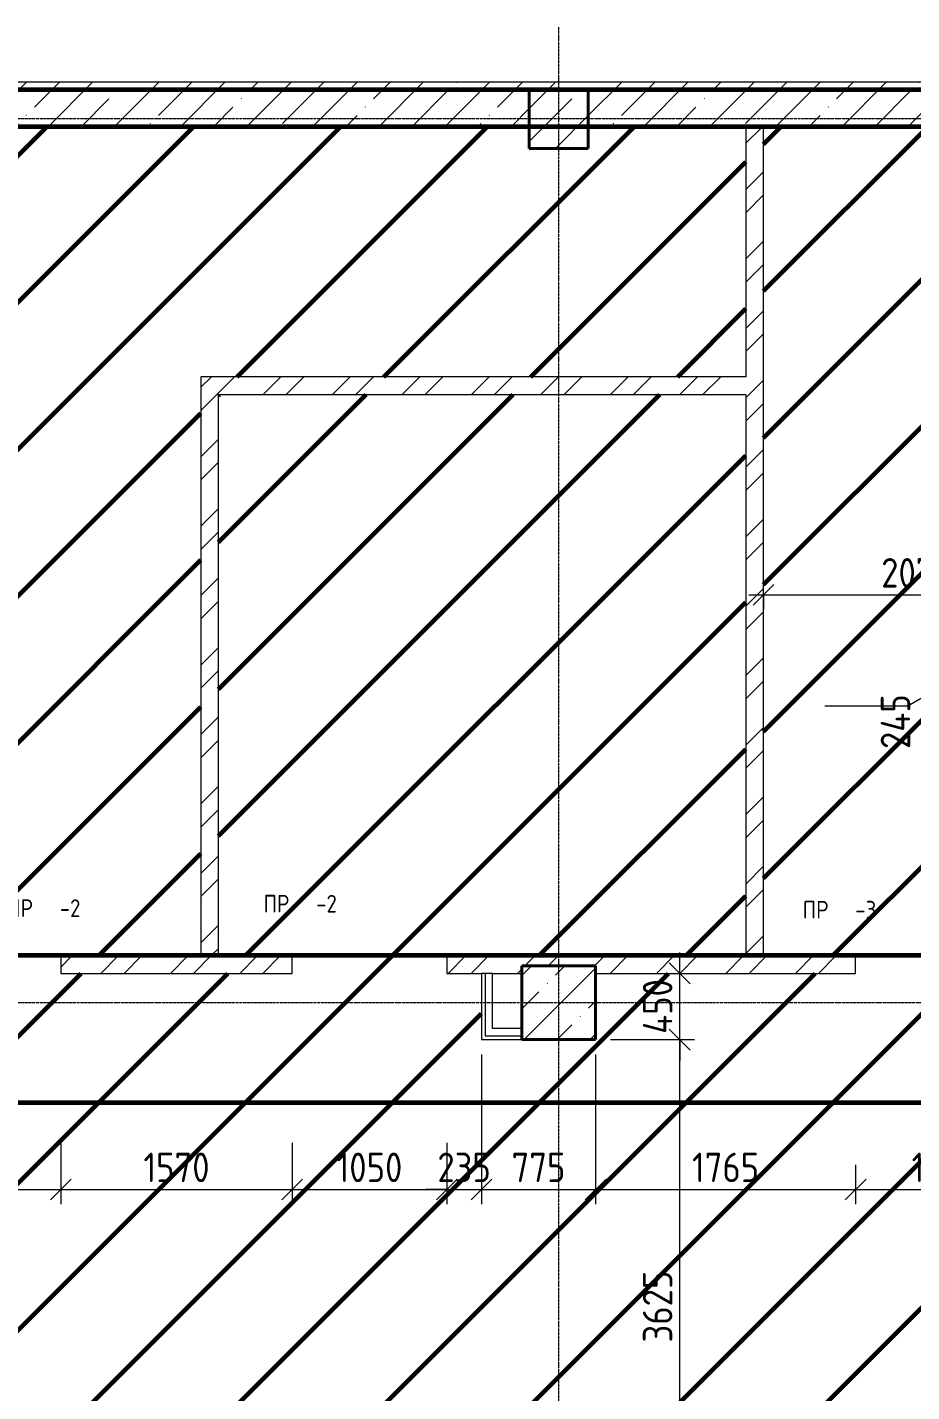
# Model space of a CAD drawing. Header units: millimetres. Extents: x -56773 to 323062, y -262288 to 76460.
# Drawn here: x 18192 to 24196, y 765 to 10027 of the extents above; entities that cross this region are included whole.
import ezdxf

# ---------------------------------------------------------------- set-up
doc = ezdxf.new("R2010")
doc.units = ezdxf.units.MM
doc.linetypes.add('ADSK_Линия сетки', pattern=[25, 20, -2.5, 0, -2.5])
for name, color, linetype, lineweight in [('1.1) Шлифовка потолка', 5, 'Continuous', 60), ('Марки', 7, 'Continuous', 20), ('Несущие колонны', 7, 'Continuous', 18), ('Оси', 7, 'Continuous', 9), ('Перекрытие', 7, 'Continuous', 18), ('Размеры', 7, 'Continuous', 9), ('Стены внутренние', 7, 'Continuous', 18), ('Стены штриховка', 7, 'Continuous', 9)]:
    doc.layers.add(name, color=color, linetype=linetype, lineweight=lineweight)
doc.styles.add('GOST Common_3', font='', dxfattribs={"width": 0.9, "height": 200})
doc.styles.add('GOST Common_9', font='', dxfattribs={"width": 0.9, "height": 120})
doc.styles.get('GOST Common_3').set_extended_font_data('GOST Common')
doc.styles.get('GOST Common_9').set_extended_font_data('GOST Common')
doc.dimstyles.new('ADSK_Основной_2_0_1', dxfattribs={"dimscale": 304.8, "dimtxt": 201.142999, "dimasz": 0.463911, "dimexe": 0.328084, "dimexo": 0.328084, "dimgap": 0.164042, "dimtad": 1, "dimdec": 3, "dimrnd": 0.001, "dimdsep": 46, "dimtxsty": 'GOST Common_3', "dimblk1": 'OBLIQUE', "dimblk2": 'OBLIQUE', "dimsah": 1, "dimcen": 0.09, "dimdle": 0.328084, "dimazin": 2, "dimtfac": 1, "dimtdec": 4, "dimtix": 1, "dimtmove": 1, "dimatfit": 3, "dimfxl": 1, "dimtvp": 1, "dimtolj": 1, "dimtzin": 0, "dimlwd": 20, "dimlwe": 20, "dimarcsym": 2})
doc.dimstyles.new('ADSK_Основной_2_0_2', dxfattribs={"dimscale": 304.8, "dimtxt": 201.142999, "dimasz": 0.463911, "dimexe": 0.328084, "dimexo": 0.328084, "dimgap": 0.164042, "dimtad": 1, "dimdec": 3, "dimrnd": 0.001, "dimdsep": 46, "dimtxsty": 'GOST Common_3', "dimblk1": 'OBLIQUE', "dimblk2": 'OBLIQUE', "dimsah": 1, "dimcen": 0.09, "dimdle": 0.328084, "dimazin": 2, "dimtfac": 1, "dimtdec": 4, "dimtix": 1, "dimtmove": 0, "dimatfit": 3, "dimfxl": 1, "dimtvp": 1, "dimtolj": 1, "dimtzin": 0, "dimlwd": 20, "dimlwe": 20, "dimarcsym": 2})
pattern_1 = [(45, (0, 0), (-224.5064, 224.5064), []), (45, (224.5, 0), (-224.5064, 224.5064), [396.875, -79.375, 3.353, -76.022])]
pattern_2 = [(45, (0, 0), (-235.7317, 235.7317), []), (45, (157.15, 0), (-235.7317, 235.7317), [])]

# ---------------------------------------------------------------- blocks, each defined once
blk = doc.blocks.new('ADSK_КолоннаЖБ_Прямоугольная - 500x500 мм-1807509-Кладочный план подвала')
at = {"layer": 'Несущие колонны', "lineweight": 40}
for p, q in [((-250, 250), (250, 250)), ((-250, -250), (-250, 250)), ((250, 250), (250, -250)), ((250, -250), (-250, -250))]:
    blk.add_line(p, q, dxfattribs=at)
blk = doc.blocks.new('ADSK_КолоннаЖБ_Прямоугольная - 400x400 мм-1809659-Кладочный план подвала')
at = {"layer": 'Несущие колонны', "lineweight": 40}
for p, q in [((-200, 200), (200, 200)), ((-200, -200), (-200, 200)), ((200, 200), (200, -200)), ((200, -200), (-200, -200))]:
    blk.add_line(p, q, dxfattribs=at)
blk = doc.blocks.new('_Oblique')
at = {"color": 0, "linetype": 'ByBlock', "lineweight": -2}
blk.add_line((-0.5, -0.5), (0.5, 0.5), dxfattribs=at)
blk = doc.blocks.new('DIMBLOCK324-Кладочный план подвала')
at = {"layer": 'Defpoints', "color": 0, "transparency": 16777216}
for p in [(17370, 2555), (18420, 2555), (18420, 2137.8)]:
    blk.add_point(p, dxfattribs=at)
at = {"layer": 'Размеры', "color": 0, "lineweight": 20, "transparency": 16777216}
for p, q in [((17370, 2455), (17370, 2037.8)), ((18420, 2455), (18420, 2037.8)), ((17270, 2137.8), (18520, 2137.8))]:
    blk.add_line(p, q, dxfattribs=at)
at = {"layer": 'Размеры', "color": 0, "lineweight": 20, "transparency": 16777216, "xscale": 141.4, "yscale": 141.4, "zscale": 141.4, "rotation": 180}
blk.add_blockref('_Oblique', (17370, 2137.8), dxfattribs=at)
at = {"layer": 'Размеры', "color": 0, "lineweight": 20, "transparency": 16777216, "xscale": 141.4, "yscale": 141.4, "zscale": 141.4}
blk.add_blockref('_Oblique', (18420, 2137.8), dxfattribs=at)
at = {"layer": 'Размеры', "color": 0, "lineweight": 9, "transparency": 16777216, "insert": (17895, 2287.8), "char_height": 200, "width": 560.473, "attachment_point": 5, "style": 'GOST Common_3'}
blk.add_mtext('\\A1;1050', dxfattribs=at)
blk = doc.blocks.new('DIMBLOCK325-Кладочный план подвала')
at = {"layer": 'Defpoints', "color": 0, "transparency": 16777216}
for p in [(18420, 2555), (19990, 2555), (19990, 2137.8)]:
    blk.add_point(p, dxfattribs=at)
at = {"layer": 'Размеры', "color": 0, "lineweight": 20, "transparency": 16777216}
for p, q in [((18420, 2455), (18420, 2037.8)), ((19990, 2455), (19990, 2037.8)), ((18320, 2137.8), (20090, 2137.8))]:
    blk.add_line(p, q, dxfattribs=at)
at = {"layer": 'Размеры', "color": 0, "lineweight": 20, "transparency": 16777216, "xscale": 141.4, "yscale": 141.4, "zscale": 141.4, "rotation": 180}
blk.add_blockref('_Oblique', (18420, 2137.8), dxfattribs=at)
at = {"layer": 'Размеры', "color": 0, "lineweight": 20, "transparency": 16777216, "xscale": 141.4, "yscale": 141.4, "zscale": 141.4}
blk.add_blockref('_Oblique', (19990, 2137.8), dxfattribs=at)
at = {"layer": 'Размеры', "color": 0, "lineweight": 9, "transparency": 16777216, "insert": (19205, 2287.8), "char_height": 200, "width": 560.473, "attachment_point": 5, "style": 'GOST Common_3'}
blk.add_mtext('\\A1;1570', dxfattribs=at)
blk = doc.blocks.new('DIMBLOCK326-Кладочный план подвала')
at = {"layer": 'Defpoints', "color": 0, "transparency": 16777216}
for p in [(19990, 2555), (21040, 2555), (21040, 2137.8)]:
    blk.add_point(p, dxfattribs=at)
at = {"layer": 'Размеры', "color": 0, "lineweight": 20, "transparency": 16777216}
for p, q in [((19990, 2455), (19990, 2037.8)), ((21040, 2455), (21040, 2037.8)), ((19890, 2137.8), (21140, 2137.8))]:
    blk.add_line(p, q, dxfattribs=at)
at = {"layer": 'Размеры', "color": 0, "lineweight": 20, "transparency": 16777216, "xscale": 141.4, "yscale": 141.4, "zscale": 141.4, "rotation": 180}
blk.add_blockref('_Oblique', (19990, 2137.8), dxfattribs=at)
at = {"layer": 'Размеры', "color": 0, "lineweight": 20, "transparency": 16777216, "xscale": 141.4, "yscale": 141.4, "zscale": 141.4}
blk.add_blockref('_Oblique', (21040, 2137.8), dxfattribs=at)
at = {"layer": 'Размеры', "color": 0, "lineweight": 9, "transparency": 16777216, "insert": (20515, 2287.8), "char_height": 200, "width": 560.473, "attachment_point": 5, "style": 'GOST Common_3'}
blk.add_mtext('\\A1;1050', dxfattribs=at)
blk = doc.blocks.new('DIMBLOCK327-Кладочный план подвала')
at = {"layer": 'Defpoints', "color": 0, "transparency": 16777216}
for p in [(21275, 3155), (21040, 2555), (21275, 2137.8)]:
    blk.add_point(p, dxfattribs=at)
at = {"layer": 'Размеры', "color": 0, "lineweight": 20, "transparency": 16777216}
for p, q in [((21275, 3055), (21275, 2037.8)), ((21040, 2455), (21040, 2037.8)), ((21040, 2137.8), (20898.6, 2137.8)), ((21040, 2137.8), (21275, 2137.8)), ((21275, 2137.8), (21416.4, 2137.8))]:
    blk.add_line(p, q, dxfattribs=at)
at = {"layer": 'Размеры', "color": 0, "lineweight": 20, "transparency": 16777216, "xscale": 141.4, "yscale": 141.4, "zscale": 141.4}
blk.add_blockref('_Oblique', (21040, 2137.8), dxfattribs=at)
at = {"layer": 'Размеры', "color": 0, "lineweight": 20, "transparency": 16777216, "xscale": 141.4, "yscale": 141.4, "zscale": 141.4, "rotation": 180}
blk.add_blockref('_Oblique', (21275, 2137.8), dxfattribs=at)
at = {"layer": 'Размеры', "color": 0, "lineweight": 9, "transparency": 16777216, "insert": (21157.5, 2287.8), "char_height": 200, "width": 454.106, "attachment_point": 5, "style": 'GOST Common_3'}
blk.add_mtext('\\A1;235', dxfattribs=at)
blk = doc.blocks.new('DIMBLOCK328-Кладочный план подвала')
at = {"layer": 'Defpoints', "color": 0, "transparency": 16777216}
for p in [(21275, 3155), (22050, 3155), (22050, 2137.8)]:
    blk.add_point(p, dxfattribs=at)
at = {"layer": 'Размеры', "color": 0, "lineweight": 20, "transparency": 16777216}
for p, q in [((21275, 3055), (21275, 2037.8)), ((22050, 3055), (22050, 2037.8)), ((21175, 2137.8), (22150, 2137.8))]:
    blk.add_line(p, q, dxfattribs=at)
at = {"layer": 'Размеры', "color": 0, "lineweight": 20, "transparency": 16777216, "xscale": 141.4, "yscale": 141.4, "zscale": 141.4, "rotation": 180}
blk.add_blockref('_Oblique', (21275, 2137.8), dxfattribs=at)
at = {"layer": 'Размеры', "color": 0, "lineweight": 20, "transparency": 16777216, "xscale": 141.4, "yscale": 141.4, "zscale": 141.4}
blk.add_blockref('_Oblique', (22050, 2137.8), dxfattribs=at)
at = {"layer": 'Размеры', "color": 0, "lineweight": 9, "transparency": 16777216, "insert": (21662.5, 2287.8), "char_height": 200, "width": 454.106, "attachment_point": 5, "style": 'GOST Common_3'}
blk.add_mtext('\\A1;775', dxfattribs=at)
blk = doc.blocks.new('DIMBLOCK329-Кладочный план подвала')
at = {"layer": 'Defpoints', "color": 0, "transparency": 16777216}
for p in [(22050, 3155), (23815, 2405), (23815, 2137.8)]:
    blk.add_point(p, dxfattribs=at)
at = {"layer": 'Размеры', "color": 0, "lineweight": 20, "transparency": 16777216}
for p, q in [((22050, 3055), (22050, 2037.8)), ((23815, 2305), (23815, 2037.8)), ((21950, 2137.8), (23915, 2137.8))]:
    blk.add_line(p, q, dxfattribs=at)
at = {"layer": 'Размеры', "color": 0, "lineweight": 20, "transparency": 16777216, "xscale": 141.4, "yscale": 141.4, "zscale": 141.4, "rotation": 180}
blk.add_blockref('_Oblique', (22050, 2137.8), dxfattribs=at)
at = {"layer": 'Размеры', "color": 0, "lineweight": 20, "transparency": 16777216, "xscale": 141.4, "yscale": 141.4, "zscale": 141.4}
blk.add_blockref('_Oblique', (23815, 2137.8), dxfattribs=at)
at = {"layer": 'Размеры', "color": 0, "lineweight": 9, "transparency": 16777216, "insert": (22932.5, 2287.8), "char_height": 200, "width": 560.473, "attachment_point": 5, "style": 'GOST Common_3'}
blk.add_mtext('\\A1;1765', dxfattribs=at)
blk = doc.blocks.new('DIMBLOCK330-Кладочный план подвала')
at = {"layer": 'Defpoints', "color": 0, "transparency": 16777216}
for p in [(23815, 2405), (25015, 2405), (25015, 2137.8)]:
    blk.add_point(p, dxfattribs=at)
at = {"layer": 'Размеры', "color": 0, "lineweight": 20, "transparency": 16777216}
for p, q in [((23815, 2305), (23815, 2037.8)), ((25015, 2305), (25015, 2037.8)), ((23715, 2137.8), (25115, 2137.8))]:
    blk.add_line(p, q, dxfattribs=at)
at = {"layer": 'Размеры', "color": 0, "lineweight": 20, "transparency": 16777216, "xscale": 141.4, "yscale": 141.4, "zscale": 141.4, "rotation": 180}
blk.add_blockref('_Oblique', (23815, 2137.8), dxfattribs=at)
at = {"layer": 'Размеры', "color": 0, "lineweight": 20, "transparency": 16777216, "xscale": 141.4, "yscale": 141.4, "zscale": 141.4}
blk.add_blockref('_Oblique', (25015, 2137.8), dxfattribs=at)
at = {"layer": 'Размеры', "color": 0, "lineweight": 9, "transparency": 16777216, "insert": (24415, 2287.8), "char_height": 200, "width": 560.473, "attachment_point": 5, "style": 'GOST Common_3'}
blk.add_mtext('\\A1;1200', dxfattribs=at)
blk = doc.blocks.new('DIMBLOCK490-Кладочный план подвала')
at = {"layer": 'Defpoints', "color": 0, "transparency": 16777216}
for p in [(23190, 6274), (25260, 6174), (25260, 5887)]:
    blk.add_point(p, dxfattribs=at)
at = {"layer": 'Размеры', "color": 0, "lineweight": 20, "transparency": 16777216}
for p, q in [((25260, 5987), (25260, 6274)), ((23090, 6174), (25360, 6174)), ((23190, 6174), (23190, 6074))]:
    blk.add_line(p, q, dxfattribs=at)
at = {"layer": 'Размеры', "color": 0, "lineweight": 20, "transparency": 16777216, "xscale": 141.4, "yscale": 141.4, "zscale": 141.4, "rotation": 180}
blk.add_blockref('_Oblique', (23190, 6174), dxfattribs=at)
at = {"layer": 'Размеры', "color": 0, "lineweight": 20, "transparency": 16777216, "xscale": 141.4, "yscale": 141.4, "zscale": 141.4}
blk.add_blockref('_Oblique', (25260, 6174), dxfattribs=at)
at = {"layer": 'Размеры', "color": 0, "lineweight": 9, "transparency": 16777216, "insert": (24225, 6324), "char_height": 200, "width": 605.475, "attachment_point": 5, "style": 'GOST Common_3'}
blk.add_mtext('\\A1;2070', dxfattribs=at)
blk = doc.blocks.new('DIMBLOCK496-Кладочный план подвала')
at = {"layer": 'Defpoints', "color": 0, "transparency": 16777216}
for p in [(24647.1, 5820), (25260, 5820), (24547.1, 5575)]:
    blk.add_point(p, dxfattribs=at)
at = {"layer": 'Размеры', "color": 0, "lineweight": 20, "transparency": 16777216}
for p, q in [((24647.1, 5475), (24647.1, 5920)), ((25160, 5820), (24547.1, 5820)), ((24647.1, 5697.5), (24168.9, 5419.2)), ((24647.1, 5575), (24747.1, 5575)), ((24168.9, 5419.2), (23606, 5419.2))]:
    blk.add_line(p, q, dxfattribs=at)
at = {"layer": 'Размеры', "color": 0, "lineweight": 20, "transparency": 16777216, "xscale": 141.4, "yscale": 141.4, "zscale": 141.4}
for p, rotation in [((24647.1, 5820), 90), ((24647.1, 5575), 270)]:
    blk.add_blockref('_Oblique', p, dxfattribs=dict(at, rotation=rotation))
at = {"layer": 'Размеры', "color": 0, "lineweight": 9, "transparency": 16777216, "insert": (23985.5, 5128), "char_height": 200, "width": 474.561, "attachment_point": 1, "rotation": 90, "line_spacing_factor": 1.022761, "style": 'GOST Common_3'}
blk.add_mtext('\\A1;245', dxfattribs=at)
blk = doc.blocks.new('DIMBLOCK517-Кладочный план подвала')
at = {"layer": 'Defpoints', "color": 0, "transparency": 16777216}
for p in [(22050, 3155), (22620.9, 3155), (22050, -470)]:
    blk.add_point(p, dxfattribs=at)
at = {"layer": 'Размеры', "color": 0, "lineweight": 20, "transparency": 16777216}
for p, q in [((22620.9, -570), (22620.9, 3255)), ((22150, 3155), (22720.9, 3155)), ((22150, -470), (22720.9, -470))]:
    blk.add_line(p, q, dxfattribs=at)
at = {"layer": 'Размеры', "color": 0, "lineweight": 20, "transparency": 16777216, "xscale": 141.4, "yscale": 141.4, "zscale": 141.4}
for p, rotation in [((22620.9, 3155), 90), ((22620.9, -470), 270)]:
    blk.add_blockref('_Oblique', p, dxfattribs=dict(at, rotation=rotation))
at = {"layer": 'Размеры', "color": 0, "lineweight": 9, "transparency": 16777216, "insert": (22470.9, 1342.5), "char_height": 200, "width": 605.475, "attachment_point": 5, "rotation": 90, "style": 'GOST Common_3'}
blk.add_mtext('\\A1;3625', dxfattribs=at)
blk = doc.blocks.new('DIMBLOCK518-Кладочный план подвала')
at = {"layer": 'Defpoints', "color": 0, "transparency": 16777216}
for p in [(22520.9, 3605), (22620.9, 3605), (22050, 3155)]:
    blk.add_point(p, dxfattribs=at)
at = {"layer": 'Размеры', "color": 0, "lineweight": 20, "transparency": 16777216}
for p, q in [((22620.9, 3605), (22620.9, 3746.4)), ((22620.9, 3605), (22720.9, 3605)), ((22620.9, 3155), (22620.9, 3605)), ((22150, 3155), (22720.9, 3155)), ((22620.9, 3155), (22620.9, 3013.6))]:
    blk.add_line(p, q, dxfattribs=at)
at = {"layer": 'Размеры', "color": 0, "lineweight": 20, "transparency": 16777216, "xscale": 141.4, "yscale": 141.4, "zscale": 141.4}
for p, rotation in [((22620.9, 3605), 270), ((22620.9, 3155), 90)]:
    blk.add_blockref('_Oblique', p, dxfattribs=dict(at, rotation=rotation))
at = {"layer": 'Размеры', "color": 0, "lineweight": 9, "transparency": 16777216, "insert": (22470.9, 3380), "char_height": 200, "width": 474.561, "attachment_point": 5, "rotation": 90, "style": 'GOST Common_3'}
blk.add_mtext('\\A1;450', dxfattribs=at)

msp = doc.modelspace()

# ---------------------------------------------------------------- hatches: boundary and pattern name
at = {"layer": '1.1) Шлифовка потолка', "transparency": 33554687}
h = msp.add_hatch(dxfattribs=at)
h.set_pattern_fill('ANSI31', color=256, scale=222)
h.paths.add_polyline_path([(19370, 7654.969), (23070, 7654.969), (23070, 9354.969), (22000, 9354.969), (22000, 9204.969), (21600, 9204.969), (21600, 9354.969), (16000, 9354.969), (16000, 9204.969), (16000, 3724.969), (19370, 3724.969)])
h = msp.add_hatch(dxfattribs=at)
h.set_pattern_fill('ANSI31', color=256, scale=222)
h.paths.add_polyline_path([(28350, 7429.969), (28470, 7429.969), (28470, 3724.969), (39880, 3724.969), (39880, 6729.969), (40000, 6729.969), (40000, 6384.969), (41725, 6384.969), (41725, 7809.969), (40000, 7809.969), (40000, 7629.969), (39880, 7629.969), (39880, 8189.969), (40000, 8189.969), (40000, 8104.969), (41825, 8104.969), (41825, 9354.969), (40000, 9354.969), (40000, 9204.969), (40000, 9089.969), (39880, 9089.969), (39880, 9204.969), (39600, 9204.969), (39600, 9354.969), (34000, 9354.969), (34000, 9204.969), (33600, 9204.969), (33600, 9354.969), (28470, 9354.969), (28470, 8629.969), (28350, 8629.969), (28350, 9354.969), (28000, 9354.969), (28000, 9204.969), (27600, 9204.969), (27600, 9354.969), (23190, 9354.969), (23190, 3724.969), (25260, 3724.969), (25260, 4674.969), (25380, 4674.969), (25380, 3999.969), (26855, 3999.969), (26855, 5699.969), (25380, 5699.969), (25380, 5574.969), (25260, 5574.969), (25260, 5819.969), (27300, 5819.969), (27300, 5699.969), (27150, 5699.969), (27150, 3899.969), (28350, 3899.969), (28350, 5699.969), (28200, 5699.969), (28200, 5819.969), (28350, 5819.969)])
h = msp.add_hatch(dxfattribs=at)
h.set_pattern_fill('ANSI31', color=256, scale=222)
h.paths.add_polyline_path([(23070, 7534.969), (19490, 7534.969), (19490, 3724.969), (23070, 3724.969)], flags=17)
h = msp.add_hatch(dxfattribs=at)
h.set_pattern_fill('ANSI31', color=256, scale=222)
h.paths.add_polyline_path([(42120, 1729.969), (42000, 1729.969), (42000, 2604.969), (42000, 3604.969), (41100, 3604.969), (41100, 3724.969), (40200, 3724.969), (40200, 3604.969), (40050, 3604.969), (40050, 3154.969), (40050, 2879.969), (39275, 2879.969), (39275, 3604.969), (39085, 3604.969), (39085, 3724.969), (37885, 3724.969), (37885, 3604.969), (34400, 3604.969), (34400, 2879.969), (30675, 2879.969), (30675, 3604.969), (30495, 3604.969), (30495, 3724.969), (29295, 3724.969), (29295, 3604.969), (28325, 3604.969), (28325, 3154.969), (28050, 3154.969), (27550, 3154.969), (27550, 3604.969), (25015, 3604.969), (25015, 3724.969), (23815, 3724.969), (23815, 3604.969), (22050, 3604.969), (22050, 3154.969), (21550, 3154.969), (21275, 3154.969), (21275, 3604.969), (21040, 3604.969), (21040, 3724.969), (19990, 3724.969), (19990, 3604.969), (18420, 3604.969), (18420, 3724.969), (17370, 3724.969), (17370, 3604.969), (16325, 3604.969), (16325, 3154.969), (16050, 3154.969), (15550, 3154.969), (15550, 3604.969), (15050, 3604.969), (15050, 3154.969), (14550, 3154.969), (14550, 3604.969), (14460, 3604.969), (14460, 3724.969), (13410, 3724.969), (13410, 3604.969), (13375, 3604.969), (13375, 2929.969), (12600, 2929.969), (12600, 2604.969), (12150, 2604.969), (10600, 2604.969), (8800, 2604.969), (6005, 2604.969), (6005, 2829.969), (4205, 2829.969), (1410, 2829.969), (1410, 2064.969), (1410, 14.969), (1410, -425.031), (3100, -425.031), (3100, -545.031), (3000, -545.031), (3000, -745.031), (3050, -745.031), (3050, -1245.031), (3050, -1315.031), (4250, -1315.031), (4250, -545.031), (4150, -545.031), (4150, -425.031), (4520, -425.031), (4520, -545.031), (4370, -545.031), (4370, -1315.031), (6200, -1315.031), (6200, -545.031), (5570, -545.031), (5570, -425.031), (6975, -425.031), (6975, -545.031), (6775, -545.031), (6775, -820.031), (6400, -820.031), (6400, -1315.031), (8600, -1315.031), (8600, -1245.031), (8550, -1245.031), (8550, -745.031), (8600, -745.031), (8600, -545.031), (8025, -545.031), (8025, -425.031), (11245, -425.031), (11245, -1195.031), (12480, -1195.031), (12480, -1315.031), (14030, -1315.031), (14030, -1195.031), (14550, -1195.031), (14550, -745.031), (15050, -745.031), (15050, -1195.031), (15550, -1195.031), (15550, -745.031), (16050, -745.031), (16325, -745.031), (16325, -1195.031), (16705, -1195.031), (16705, -1315.031), (17905, -1315.031), (17905, -1195.031), (18200, -1195.031), (18200, -470.031), (22050, -470.031), (22050, -745.031), (22050, -1195.031), (26055, -1195.031), (26055, -1315.031), (27255, -1315.031), (27255, -1195.031), (27550, -1195.031), (27550, -745.031), (27550, -470.031), (30645, -470.031), (30645, -1195.031), (31830, -1195.031), (31830, -1315.031), (32880, -1315.031), (32880, -1195.031), (33275, -1195.031), (33275, -745.031), (33550, -745.031), (34050, -745.031), (34050, -1195.031), (36675, -1195.031), (36675, -1315.031), (37725, -1315.031), (37725, -1195.031), (39275, -1195.031), (39275, -745.031), (39550, -745.031), (40050, -745.031), (40050, -1195.031), (40255, -1195.031), (40255, -1315.031), (41455, -1315.031), (41455, -1195.031), (42000, -1195.031), (42000, -320.031), (42120, -320.031)])
at = {"layer": 'Несущие колонны', "lineweight": 9}
h = msp.add_hatch(dxfattribs=at)
h.set_pattern_fill('FP_3', color=256, style=0, pattern_type=2)
h.set_pattern_definition(pattern_1)
h.paths.add_polyline_path([(22000, 9204.969), (22000, 9604.969), (21600, 9604.969), (21600, 9204.969)])
h = msp.add_hatch(dxfattribs=at)
h.set_pattern_fill('FP_3', color=256, style=0, pattern_type=2)
h.set_pattern_definition(pattern_1)
h.paths.add_polyline_path([(22050, 3154.969), (22050, 3654.969), (21550, 3654.969), (21550, 3154.969)])
at = {"layer": 'Стены внутренние', "lineweight": 9}
h = msp.add_hatch(dxfattribs=at)
h.set_pattern_fill('FP_3', color=256, style=0, pattern_type=2)
h.set_pattern_definition(pattern_1)
h.paths.add_polyline_path([(41913.8613, 9354.969), (42000, 9354.969), (42000, 9654.969), (12600, 9654.969), (12600, 9354.969), (14600, 9354.969), (14600, 9604.969), (15000, 9604.969), (15000, 9354.969), (15600, 9354.969), (15600, 9604.969), (16000, 9604.969), (16000, 9354.969), (21600, 9354.969), (21600, 9604.969), (22000, 9604.969), (22000, 9354.969), (27600, 9354.969), (27600, 9604.969), (28000, 9604.969), (28000, 9354.969), (39600, 9354.969), (39600, 9604.969), (40000, 9604.969), (40000, 9354.969), (41900, 9354.969)])
h = msp.add_hatch(dxfattribs=at)
h.set_pattern_fill('FP_2', color=256, style=0, pattern_type=2)
h.set_pattern_definition(pattern_2)
h.paths.add_polyline_path([(23070, 3724.969), (23190, 3724.969), (23190, 9354.969), (23070, 9354.969), (23070, 5793.2123)])
h = msp.add_hatch(dxfattribs=at)
h.set_pattern_fill('FP_2', color=256, style=0, pattern_type=2)
h.set_pattern_definition(pattern_2)
h.paths.add_polyline_path([(19490, 3724.969), (19490, 7654.969), (19370, 7654.969), (19370, 3724.969)])
h = msp.add_hatch(dxfattribs=at)
h.set_pattern_fill('FP_2', color=256, style=0, pattern_type=2)
h.set_pattern_definition(pattern_2)
h.paths.add_polyline_path([(23070, 7534.969), (23070, 7654.969), (19490, 7654.969), (19490, 7534.969), (20170.4273, 7534.969)])
h = msp.add_hatch(dxfattribs=at)
h.set_pattern_fill('FP_2', color=256, style=0, pattern_type=2)
h.set_pattern_definition(pattern_2)
h.paths.add_polyline_path([(41913.8613, 3604.969), (42000, 3604.969), (42000, 3724.969), (41100, 3724.969), (41100, 3604.969)])
h.paths.add_polyline_path([(39195.932, 3604.969), (39550, 3604.969), (39550, 3654.969), (40050, 3654.969), (40050, 3604.969), (40200, 3604.969), (40200, 3724.969), (39085, 3724.969), (39085, 3604.969)])
h.paths.add_polyline_path([(37885, 3604.969), (37885, 3724.969), (30495, 3724.969), (30495, 3604.969), (33550, 3604.969), (33550, 3654.969), (34050, 3654.969), (34050, 3604.969), (36478.0028, 3604.969)])
h.paths.add_polyline_path([(29295, 3604.969), (29295, 3724.969), (25015, 3724.969), (25015, 3604.969), (28325, 3604.969)])
h.paths.add_polyline_path([(23815, 3604.969), (23815, 3724.969), (21040, 3724.969), (21040, 3604.969), (21550, 3604.969), (21550, 3654.969), (22050, 3654.969), (22050, 3604.969), (22888.3565, 3604.969)])
h.paths.add_polyline_path([(19990, 3604.969), (19990, 3724.969), (18420, 3724.969), (18420, 3604.969)])
h.paths.add_polyline_path([(17370, 3604.969), (17370, 3724.969), (14460, 3724.969), (14460, 3604.969), (14550, 3604.969), (14550, 3654.969), (15050, 3654.969), (15050, 3604.969), (15550, 3604.969), (15550, 3654.969), (16050, 3654.969), (16050, 3604.969), (16325, 3604.969)])
h.paths.add_polyline_path([(13375, 3604.969), (13410, 3604.969), (13410, 3724.969), (12600, 3724.969), (12600, 3604.969), (13350, 3604.969)])

# ---------------------------------------------------------------- linework, layer by layer
at = {"layer": '1.1) Шлифовка потолка'}
for points in [[(55800, 2724.969), (-9770, 2724.969), (-9770, 9604.969), (55800, 9604.969)], [(42000, 3724.969), (12600, 3724.969), (12600, 9354.969), (42000, 9354.969)]]:
    msp.add_lwpolyline(points, close=True, dxfattribs=at)
at = {"layer": 'Несущие колонны', "lineweight": 9}
for p, q in [((21600, 9354.969), (21600, 9204.969)), ((22000, 9204.969), (22000, 9354.969)), ((21600, 9204.969), (22000, 9204.969)), ((22050, 3654.969), (21550, 3654.969)), ((21550, 3654.969), (21550, 3604.969)), ((22050, 3604.969), (22050, 3654.969)), ((21550, 3604.969), (21550, 3154.969)), ((22050, 3154.969), (22050, 3604.969)), ((21550, 3154.969), (22050, 3154.969))]:
    msp.add_line(p, q, dxfattribs=at)
at = {"layer": 'Оси', "linetype": 'ADSK_Линия сетки', "lineweight": 5}
for p, q in [((21800, -10973.8823), (21800, 10027.4451)), ((62221.372, 9404.969), (-25240.0967, 9404.969)), ((62221.372, 3404.969), (-25240.0967, 3404.969))]:
    msp.add_line(p, q, dxfattribs=at)
at = {"layer": 'Перекрытие'}
for p, q in [((16000, 9354.969), (21600, 9354.969)), ((22000, 9354.969), (23070, 9354.969)), ((23190, 9354.969), (27600, 9354.969))]:
    msp.add_line(p, q, dxfattribs=at)
at = {"layer": 'Стены внутренние', "lineweight": 5}
for p, q in [((42000, 9654.969), (12600, 9654.969)), ((16000, 9354.969), (21600, 9354.969)), ((22000, 9354.969), (23070, 9354.969)), ((23070, 9354.969), (23070, 7654.969)), ((23190, 9354.969), (27600, 9354.969)), ((23190, 3724.969), (23190, 9354.969)), ((19370, 7654.969), (19370, 3724.969)), ((23070, 7654.969), (19370, 7654.969)), ((19490, 3724.969), (19490, 7534.969)), ((19490, 7534.969), (23070, 7534.969)), ((23070, 7534.969), (23070, 3724.969)), ((19370, 3724.969), (18420, 3724.969)), ((18420, 3724.969), (18420, 3604.969)), ((19990, 3724.969), (19490, 3724.969)), ((19990, 3604.969), (19990, 3724.969)), ((23070, 3724.969), (21040, 3724.969)), ((21040, 3724.969), (21040, 3604.969)), ((23815, 3724.969), (23190, 3724.969)), ((23815, 3604.969), (23815, 3724.969)), ((21550, 3604.969), (21550, 3654.969)), ((21550, 3654.969), (22050, 3654.969)), ((22050, 3654.969), (22050, 3604.969)), ((18420, 3604.969), (19990, 3604.969)), ((21040, 3604.969), (21275, 3604.969)), ((21275, 3604.969), (21275, 3154.969)), ((21350, 3604.969), (21550, 3604.969)), ((21350, 3229.969), (21350, 3604.969)), ((22050, 3604.969), (23815, 3604.969)), ((21275, 3154.969), (21550, 3154.969)), ((21550, 3229.969), (21350, 3229.969)), ((21550, 3154.969), (21550, 3229.969))]:
    msp.add_line(p, q, dxfattribs=at)
at = {"layer": 'Стены штриховка', "lineweight": 9}
for p, q in [((23190, 9354.969), (23070, 9354.969)), ((21350, 3604.969), (21275, 3604.969)), ((21300, 3604.969), (21300, 3179.969)), ((21300, 3179.969), (21550, 3179.969))]:
    msp.add_line(p, q, dxfattribs=at)

# ---------------------------------------------------------------- block references
at = {"layer": 'Несущие колонны', "lineweight": 40, "rotation": 89.9999999999999}
for name, p in [('ADSK_КолоннаЖБ_Прямоугольная - 400x400 мм-1809659-Кладочный план подвала', (21800, 9404.969)), ('ADSK_КолоннаЖБ_Прямоугольная - 500x500 мм-1807509-Кладочный план подвала', (21800, 3404.969))]:
    msp.add_blockref(name, p, dxfattribs=at)

# ---------------------------------------------------------------- texts
at = {"layer": 'Марки', "lineweight": 9, "char_height": 120, "attachment_point": 1, "style": 'GOST Common_9'}
for s, insert, width in [('ПР', (18055, 4107.3961), 432.91125), ('-2', (18412.1875, 4107.3961), 389.620125), ('ПР', (19795.7074, 4137.6455), 432.91125), ('-2', (20152.8949, 4137.6455), 389.620125), ('ПР', (23455.7327, 4097.09), 432.91125), ('-3', (23812.9202, 4097.09), 389.620125)]:
    msp.add_mtext(s, dxfattribs=dict(at, insert=insert, width=width))

# ---------------------------------------------------------------- dimensions: what is measured, and where the dimension line sits
at = {"layer": 'Размеры', "lineweight": 9}
for base, p1, p2, override, picture, middle in [((25260, 6173.9889), (23190, 6273.9738), (25260, 5886.969), {"dimpost": '<>', "dimfxl": 2105.866272}, 'DIMBLOCK490-Кладочный план подвала', (24225, 6323.9889)), ((21275, 2137.8165), (21040, 2554.969), (21275, 3154.969), {"dimpost": '<>', "dimfxl": 644.379547}, 'DIMBLOCK327-Кладочный план подвала', (21157.5, 2287.8165)), ((22050, 2137.8165), (21275, 3154.969), (22050, 3154.969), {"dimpost": '<>', "dimfxl": 775}, 'DIMBLOCK328-Кладочный план подвала', (21662.5, 2287.8165)), ((23815, 2137.8165), (22050, 3154.969), (23815, 2404.969), {"dimpost": '<>', "dimfxl": 1917.739555}, 'DIMBLOCK329-Кладочный план подвала', (22932.5, 2287.8165)), ((18420, 2137.8165), (17370, 2554.969), (18420, 2554.969), {"dimpost": '<>', "dimfxl": 1050}, 'DIMBLOCK324-Кладочный план подвала', (17895, 2287.8165)), ((19990, 2137.8165), (18420, 2554.969), (19990, 2554.969), {"dimpost": '<>', "dimfxl": 1570}, 'DIMBLOCK325-Кладочный план подвала', (19205, 2287.8165)), ((21040, 2137.8165), (19990, 2554.969), (21040, 2554.969), {"dimpost": '<>', "dimfxl": 1050}, 'DIMBLOCK326-Кладочный план подвала', (20515, 2287.8165)), ((25015, 2137.8165), (23815, 2404.969), (25015, 2404.969), {"dimpost": '<>', "dimfxl": 1200}, 'DIMBLOCK330-Кладочный план подвала', (24415, 2287.8165))]:
    dim = msp.add_linear_dim(base=base, p1=p1, p2=p2, dimstyle='ADSK_Основной_2_0_2', override=override, dxfattribs=at)
    dim.commit()
    dim.dimension.update_dxf_attribs({"geometry": picture, "text_midpoint": middle})
dim = msp.add_linear_dim(base=(24647.0704, 5819.969), p1=(24547.0855, 5574.969), p2=(25260, 5819.969), angle=90, dimstyle='ADSK_Основной_2_0_1', override={"dimpost": '<>', "dimfxl": 753.838202}, dxfattribs=at)
dim.commit()
dim.dimension.update_dxf_attribs({"geometry": 'DIMBLOCK496-Кладочный план подвала', "text_midpoint": (24118.8703, 5419.2182), "dimtype": 160, "text_rotation": 90})
for base, p1, p2, override, picture, middle in [((22620.9148, 3604.969), (22050, 3154.969), (22520.9299, 3604.969), {"dimpost": '<>', "dimfxl": 651.363949}, 'DIMBLOCK518-Кладочный план подвала', (22470.9148, 3379.969)), ((22620.9148, 3154.969), (22050, -470.031), (22050, 3154.969), {"dimpost": '<>', "dimfxl": 3625}, 'DIMBLOCK517-Кладочный план подвала', (22470.9148, 1342.469))]:
    dim = msp.add_linear_dim(base=base, p1=p1, p2=p2, angle=90, dimstyle='ADSK_Основной_2_0_2', override=override, dxfattribs=at)
    dim.commit()
    dim.dimension.update_dxf_attribs({"geometry": picture, "text_midpoint": middle})

doc.saveas('drawing.dxf')
